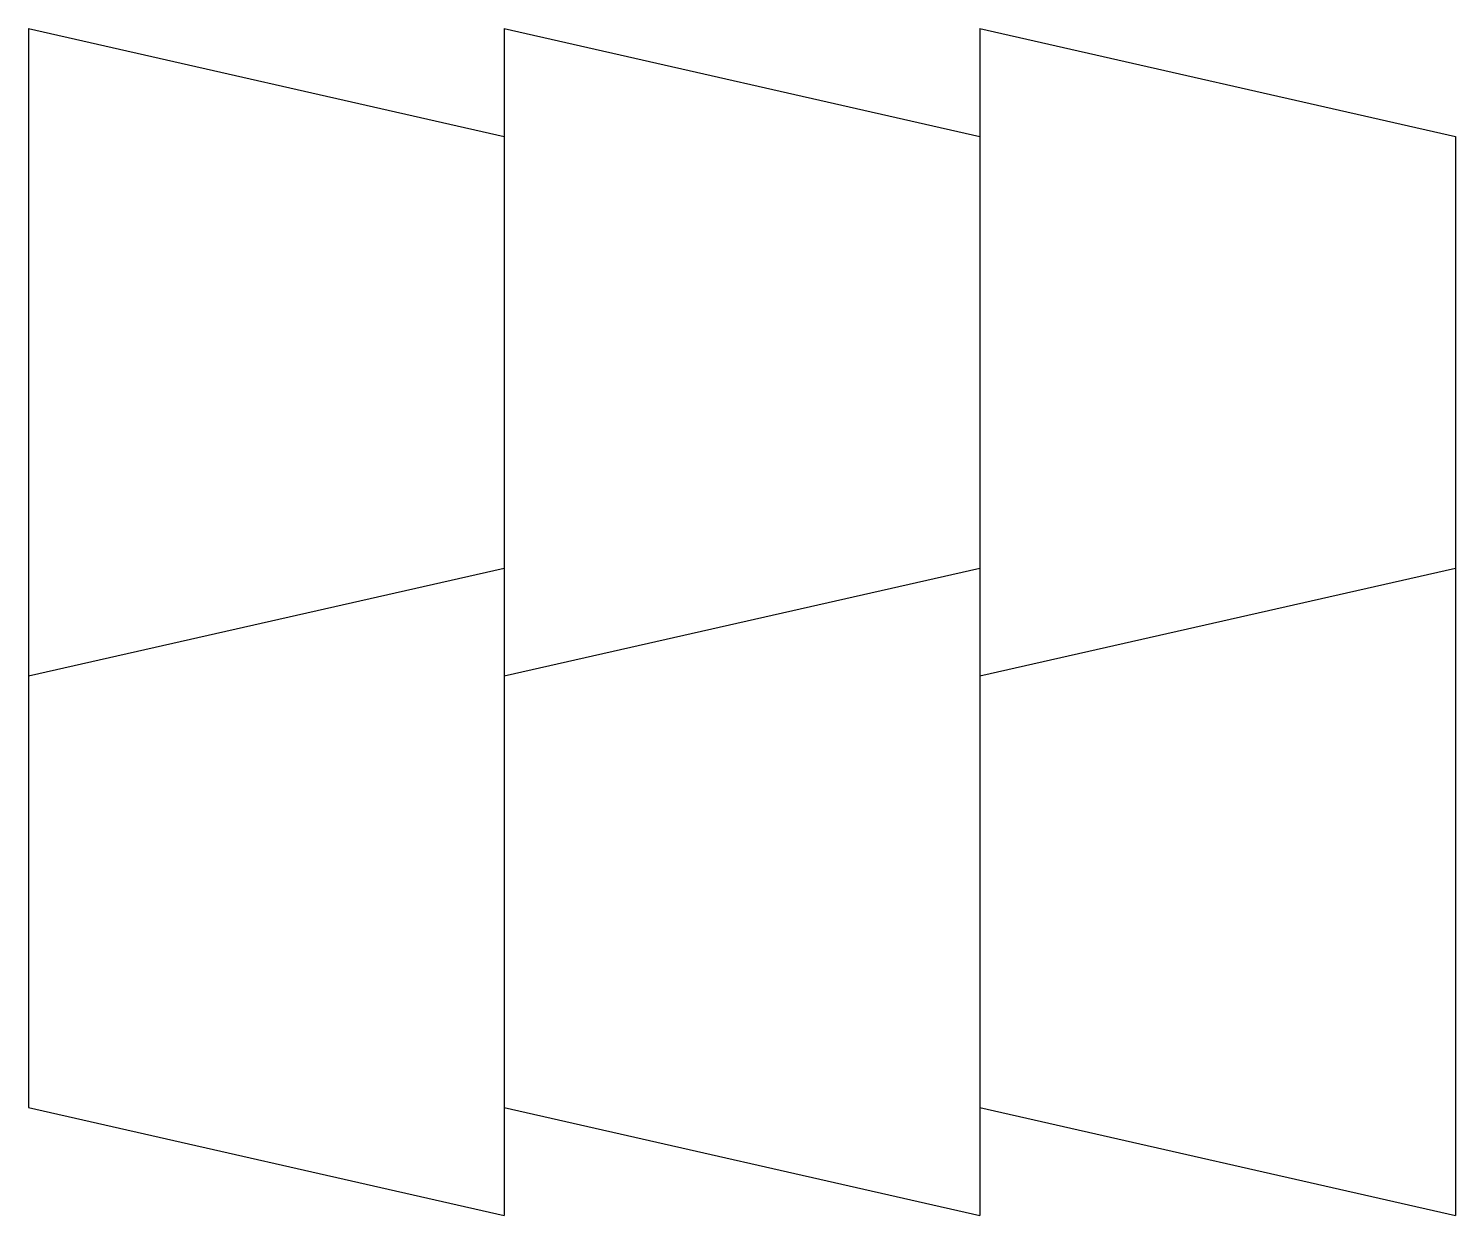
# Model space of a CAD drawing. Header units: millimetres. Extents: x 36 to 564, y 5 to 445.
import ezdxf

# ---------------------------------------------------------------- set-up
doc = ezdxf.new("R2010")
doc.units = ezdxf.units.MM
doc.layers.add('CUT', color=1, linetype='CONTINUOUS')

msp = doc.modelspace()

# ---------------------------------------------------------------- linework, layer by layer
at = {"layer": 'CUT', "color": 1}
for p, q in [((35.797346, 444.824994), (211.932441, 404.874991)), ((35.79735, 444.825), (35.79735, 45.125)), ((211.932444, 444.824998), (388.06754, 404.874995)), ((211.93245, 444.825), (211.93245, 5.175)), ((388.06754, 444.824992), (564.202636, 404.874988)), ((388.06755, 444.825), (388.06755, 5.175)), ((564.20265, 404.875), (564.20265, 5.175)), ((35.797353, 205.02501), (211.932448, 244.975013)), ((211.932449, 205.025016), (388.067545, 244.975019)), ((388.067547, 205.025012), (564.202643, 244.975016)), ((35.797337, 45.125009), (211.932432, 5.175006)), ((211.932433, 45.125003), (388.067528, 5.174999)), ((388.067529, 45.124997), (564.202625, 5.174993))]:
    msp.add_line(p, q, dxfattribs=at)

doc.saveas('drawing.dxf')
